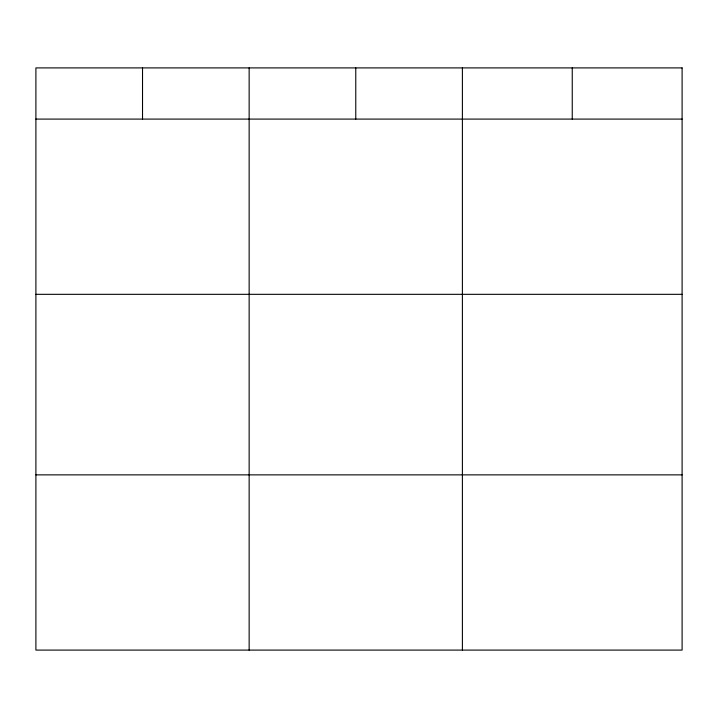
<?xml version="1.0" encoding="UTF-8"?>
<svg xmlns="http://www.w3.org/2000/svg" width="718" height="718" viewBox="0 0 718 718"><rect width="100%" height="100%" fill="white"/><g stroke="black" fill="none" stroke-linecap="round" stroke-linejoin="round"><path stroke-width="1.08" d="M35.9 119.089L682.1 119.089M35.9 294.326L682.1 294.326M35.9 474.867L682.1 474.867M572.246 67.905L572.246 119.089M462.392 67.905L462.392 650.095M355.769 67.905L355.769 119.089M249.146 67.905L249.146 650.095M142.523 67.905L142.523 119.089M682.1 67.905L35.9 67.905L35.9 650.095L682.1 650.095L682.1 67.905"/></g></svg>
